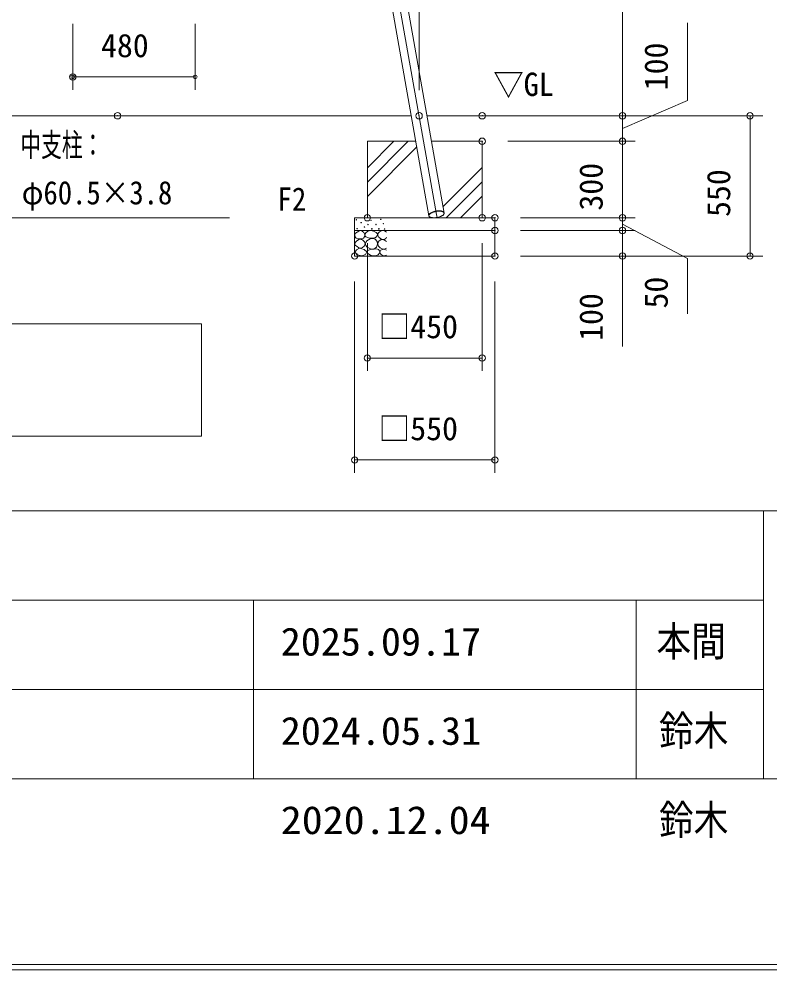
# Model space of a CAD drawing. Units: millimetres on the paper, scale 1:50. Extents: x 114 to 728, y 148 to 446.
# Drawn here: x 214.8 to 273.7, y 148.3 to 222.9 of the extents above; entities that cross this region are included whole.
import ezdxf
from ezdxf.enums import TextEntityAlignment as Align

# ---------------------------------------------------------------- set-up
doc = ezdxf.new("R2010")
doc.units = ezdxf.units.MM
doc.header["$PDMODE"] = 32
doc.header["$PDSIZE"] = 0.5
doc.linetypes.add('USER1', pattern=[50.8, 31.75, -6.35, 6.35, -6.35])
for name, color, linetype, lineweight in [('DEFPOINTS_3', 7, 'Continuous', 0), ('LY_2', 7, 'Continuous', 0), ('LY_5', 2, 'Continuous', 18), ('LY_6', 7, 'Continuous', 0)]:
    doc.layers.add(name, color=color, linetype=linetype, lineweight=lineweight)
doc.layers.add('LY_4', color=7, linetype='Continuous')
doc.styles.add('ＭＳ ゴシック', font='')
doc.styles.get('ＭＳ ゴシック').set_extended_font_data('MS Gothic')

# ---------------------------------------------------------------- blocks, each defined once
blk = doc.blocks.new('-008-_DOTSMALL')
at = {"color": 7, "linetype": 'Continuous', "lineweight": 0}
blk.add_circle((0, 0), 0.0625, dxfattribs=at)
blk.add_circle((0, 0), 0.0625, dxfattribs=at)
blk = doc.blocks.new('-021-_DOTBLANK')
at = {"color": 7, "linetype": 'Continuous', "lineweight": 0}
blk.add_line((-0.5, 0), (-1, 0), dxfattribs=at)
blk.add_circle((0, 0), 0.5, dxfattribs=at)
blk = doc.blocks.new('-001-MS_2')
at = {"color": 7, "linetype": 'Continuous', "lineweight": 0}
for p, q in [((3.92, 89.34), (0.27, 83.88)), ((0.27, 83.88), (1.28, 76.29)), ((1.28, 76.29), (6.29, 69.94)), ((9.77, 93.38), (3.92, 89.34)), ((15.99, 96.86), (9.77, 93.38)), ((22.45, 99.4), (15.99, 96.86)), ((29.91, 96.94), (22.45, 99.4)), ((36.07, 92.11), (29.91, 96.94)), ((34.81, 70.25), (38.56, 75.54)), ((39.03, 87.18), (36.07, 92.11)), ((38.56, 75.54), (39.88, 81.98)), ((39.88, 81.98), (39.03, 87.18)), ((43.36, 91), (39.71, 84.09)), ((39.71, 84.09), (40.58, 80.12)), ((40.58, 80.12), (44.3, 75.71)), ((51.33, 96.79), (43.36, 91)), ((44.3, 75.71), (53.79, 70.93)), ((56.97, 98.88), (51.33, 96.79)), ((61.87, 99.49), (56.97, 98.88)), ((73.64, 97.86), (61.87, 99.49)), ((84.31, 91.65), (73.64, 97.86)), ((78.63, 70.84), (86.23, 75.46)), ((89.01, 86.31), (84.31, 91.65)), ((86.23, 75.46), (89.98, 81.65)), ((89.98, 81.65), (89.01, 86.31)), ((92.65, 88.94), (90.78, 82.21)), ((90.78, 82.21), (94.45, 73.44)), ((97.12, 94.25), (92.65, 88.94)), ((102.27, 97.95), (97.12, 94.25)), ((107.89, 99.64), (102.27, 97.95)), ((116.57, 98.15), (107.89, 99.64)), ((125, 93.3), (116.57, 98.15)), ((2.69, 52.66), (0.27, 45.85)), ((0.27, 45.85), (3.9, 41.03)), ((9.14, 59.48), (2.69, 52.66)), ((3.9, 41.03), (10.41, 36.67)), ((6.29, 69.94), (13.15, 67.35)), ((14.58, 63.66), (9.14, 59.48)), ((13.15, 67.35), (20.86, 67.08)), ((19.91, 66.45), (14.58, 63.66)), ((31.08, 63.24), (19.91, 66.45)), ((20.86, 67.08), (28.48, 67.69)), ((28.48, 67.69), (34.81, 70.25)), ((39.24, 55.99), (31.08, 63.24)), ((31.36, 32.78), (37.66, 39.2)), ((37.66, 39.2), (40.76, 47.48)), ((40.76, 47.48), (39.24, 55.99)), ((47.31, 59.54), (41.33, 48.68)), ((41.33, 48.68), (43.97, 41.48)), ((43.97, 41.48), (49.17, 35.16)), ((61.06, 67.6), (47.31, 59.54)), ((53.79, 70.93), (63.76, 69.49)), ((72.24, 68.87), (61.06, 67.6)), ((63.76, 69.49), (71.12, 69.32)), ((71.12, 69.32), (78.63, 70.84)), ((81.06, 65.44), (72.24, 68.87)), ((87.97, 57.29), (81.06, 65.44)), ((85.4, 34.78), (90.25, 46.52)), ((90.25, 46.52), (87.97, 57.29)), ((92.41, 54.25), (90.78, 47.04)), ((90.78, 47.04), (93.44, 38.43)), ((96.8, 60.03), (92.41, 54.25)), ((93.44, 38.43), (99.65, 31.51)), ((94.45, 73.44), (102.5, 67)), ((102.77, 63.87), (96.8, 60.03)), ((102.5, 67), (110.8, 64.62)), ((109.47, 65.1), (102.77, 63.87)), ((117.54, 62.64), (109.47, 65.1)), ((110.8, 64.62), (118.03, 65.73)), ((124.68, 57.18), (117.54, 62.64)), ((118.03, 65.73), (122.08, 69.11)), ((122.08, 69.11), (125, 73.65)), ((7.78, 24.5), (0.96, 15.68)), ((0.96, 15.68), (9.45, 4.41)), ((19.09, 30.52), (7.78, 24.5)), ((9.45, 4.41), (27.89, 0.3)), ((10.41, 36.67), (17.05, 32.38)), ((17.05, 32.38), (23.72, 30.33)), ((36.88, 25.89), (19.09, 30.52)), ((23.72, 30.33), (31.36, 32.78)), ((27.89, 0.3), (42.24, 6.41)), ((47.66, 16.78), (36.88, 25.89)), ((42.24, 6.41), (47.66, 16.78)), ((51.59, 21.5), (47.28, 16.1)), ((47.28, 16.1), (49.96, 11.42)), ((49.17, 35.16), (61.76, 28.31)), ((49.96, 11.42), (55.93, 6.91)), ((60.52, 25.56), (51.59, 21.5)), ((55.93, 6.91), (62.4, 3.07)), ((68.66, 27), (60.52, 25.56)), ((61.76, 28.31), (75.12, 27.32)), ((62.4, 3.07), (69.71, 0.69)), ((76.2, 26.37), (68.66, 27)), ((69.71, 0.69), (81.56, 0.93)), ((75.12, 27.32), (85.4, 34.78)), ((85.1, 27.83), (76.2, 26.37)), ((81.56, 0.93), (91.88, 5.02)), ((93.5, 25.29), (85.1, 27.83)), ((91.88, 5.02), (96.58, 9.83)), ((97.57, 20.71), (93.5, 25.29)), ((96.58, 9.83), (98.63, 15.56)), ((98.63, 15.56), (97.57, 20.71)), ((102.98, 22.43), (98.7, 15.67)), ((98.7, 15.67), (99.31, 12)), ((99.31, 12), (102.19, 7.75)), ((99.65, 31.51), (107.29, 27.64)), ((102.19, 7.75), (109.35, 2.28)), ((111.69, 26.76), (102.98, 22.43)), ((107.29, 27.64), (114.86, 26.76)), ((109.35, 2.28), (116.76, 0.46)), ((118.98, 25.96), (111.69, 26.76)), ((114.86, 26.76), (120.01, 28.2)), ((116.76, 0.46), (121.06, 1.51)), ((125, 22.64), (118.98, 25.96)), ((120.01, 28.2), (124.68, 30.88)), ((121.06, 1.51), (125, 3.63))]:
    blk.add_line(p, q, dxfattribs=at)
for centre in [(6.61, 142.18), (25.62, 130.77), (38.61, 113.98), (52.55, 123.48), (63.96, 139.96), (83.5, 123.55), (102.42, 144.09), (112.42, 127.06), (9.77, 107.32), (67.44, 106.37), (95.12, 106.52), (117.28, 105.98)]:
    blk.add_circle(centre, 1, dxfattribs=at)

msp = doc.modelspace()

# ---------------------------------------------------------------- linework, layer by layer
at = {"layer": 'DEFPOINTS_3'}
msp.add_line((114.183, 148.319), (534.183, 148.319), dxfattribs=at)
at = {"layer": 'LY_2'}
for p, q in [((131.683, 184.319), (516.683, 184.319)), ((273.183, 184.319), (273.183, 163.319)), ((131.683, 177.319), (273.183, 177.319)), ((233.183, 177.319), (233.183, 163.319)), ((263.183, 177.319), (263.183, 163.319)), ((131.683, 170.319), (273.183, 170.319)), ((131.683, 163.319), (516.683, 163.319))]:
    msp.add_line(p, q, dxfattribs=at)
at = {"layer": 'LY_5', "color": 7, "linetype": 'USER1', "lineweight": 0}
for q in [(237.362, 265.283), (247.579, 207.342)]:
    msp.add_line((247.537, 207.577), q, dxfattribs=at)
at = {"layer": 'LY_5', "color": 7, "lineweight": 0}
for p, q in [((246.942, 207.472), (237.182, 262.821)), ((248.133, 207.682), (238.374, 263.031)), ((245.558, 215.319), (205.823, 215.319)), ((260.018, 215.319), (246.787, 215.319)), ((245.911, 213.319), (242.118, 213.319)), ((242.118, 213.319), (242.118, 207.319)), ((251.118, 213.319), (247.139, 213.319)), ((251.118, 207.319), (251.118, 213.319)), ((248.044, 208.189), (251.118, 211.263)), ((248.296, 207.319), (251.118, 210.141)), ((249.419, 207.319), (251.118, 209.018)), ((246.942, 207.472), (246.935, 207.508)), ((246.94, 207.493), (246.943, 207.515)), ((246.942, 207.472), (246.94, 207.493)), ((246.947, 207.452), (246.942, 207.472)), ((246.943, 207.515), (246.951, 207.537)), ((246.958, 207.433), (246.947, 207.452)), ((246.951, 207.537), (246.963, 207.559)), ((246.973, 207.415), (246.958, 207.433)), ((246.963, 207.559), (246.98, 207.582)), ((246.992, 207.398), (246.973, 207.415)), ((246.98, 207.582), (247.001, 207.604)), ((247.015, 207.383), (246.992, 207.398)), ((247.001, 207.604), (247.025, 207.627)), ((247.042, 207.369), (247.015, 207.383)), ((247.025, 207.627), (247.054, 207.649)), ((247.073, 207.356), (247.042, 207.369)), ((247.054, 207.649), (247.087, 207.67)), ((247.108, 207.345), (247.073, 207.356)), ((247.087, 207.67), (247.123, 207.691)), ((247.123, 207.691), (247.162, 207.71)), ((247.162, 207.71), (247.203, 207.729)), ((247.203, 207.729), (247.248, 207.747)), ((247.248, 207.747), (247.295, 207.763)), ((247.295, 207.763), (247.343, 207.778)), ((247.343, 207.778), (247.393, 207.791)), ((247.393, 207.791), (247.444, 207.803)), ((247.444, 207.803), (247.496, 207.813)), ((247.496, 207.813), (247.548, 207.822)), ((247.548, 207.822), (247.6, 207.828)), ((247.6, 207.828), (247.651, 207.832)), ((247.682, 207.363), (247.631, 207.352)), ((247.651, 207.832), (247.702, 207.835)), ((247.732, 207.377), (247.682, 207.363)), ((247.702, 207.835), (247.752, 207.836)), ((247.78, 207.392), (247.732, 207.377)), ((247.752, 207.836), (247.799, 207.834)), ((247.827, 207.408), (247.78, 207.392)), ((247.799, 207.834), (247.845, 207.831)), ((247.871, 207.426), (247.827, 207.408)), ((247.845, 207.831), (247.889, 207.826)), ((247.913, 207.444), (247.871, 207.426)), ((247.889, 207.826), (247.929, 207.818)), ((247.952, 207.464), (247.913, 207.444)), ((247.929, 207.818), (247.967, 207.809)), ((247.988, 207.485), (247.952, 207.464)), ((247.967, 207.809), (248.002, 207.799)), ((248.021, 207.506), (247.988, 207.485)), ((248.002, 207.799), (248.033, 207.786)), ((248.049, 207.528), (248.021, 207.506)), ((248.033, 207.786), (248.06, 207.772)), ((248.074, 207.55), (248.049, 207.528)), ((248.06, 207.772), (248.083, 207.757)), ((248.095, 207.573), (248.074, 207.55)), ((248.083, 207.757), (248.102, 207.74)), ((248.112, 207.595), (248.095, 207.573)), ((248.102, 207.74), (248.117, 207.722)), ((248.124, 207.618), (248.112, 207.595)), ((248.117, 207.722), (248.127, 207.703)), ((248.131, 207.64), (248.124, 207.618)), ((248.133, 207.682), (248.127, 207.718)), ((248.127, 207.703), (248.133, 207.682)), ((248.135, 207.662), (248.131, 207.64)), ((248.133, 207.682), (248.135, 207.662)), ((241.118, 207.319), (252.118, 207.319)), ((241.118, 207.319), (241.118, 204.319)), ((247.146, 207.336), (247.108, 207.345)), ((247.186, 207.329), (247.146, 207.336)), ((247.23, 207.324), (247.186, 207.329)), ((247.276, 207.321), (247.23, 207.324)), ((247.323, 207.319), (247.276, 207.321)), ((247.373, 207.32), (247.323, 207.319)), ((247.423, 207.322), (247.373, 207.32)), ((247.475, 207.327), (247.423, 207.322)), ((247.527, 207.333), (247.475, 207.327)), ((247.579, 207.342), (247.527, 207.333)), ((247.631, 207.352), (247.579, 207.342)), ((252.118, 204.319), (252.118, 207.319)), ((241.118, 206.319), (252.118, 206.319)), ((241.118, 204.319), (252.118, 204.319)), ((115.186, 148.76), (533.181, 148.76))]:
    msp.add_line(p, q, dxfattribs=at)
at = {"layer": 'LY_5', "color": 7}
for p, q in [((219.018, 222.519), (219.018, 217.364)), ((228.618, 222.519), (228.618, 217.364)), ((228.618, 218.364), (219.018, 218.364)), ((229.118, 198.987), (181.318, 198.987)), ((229.118, 190.187), (229.118, 198.987)), ((181.318, 190.187), (229.118, 190.187))]:
    msp.add_line(p, q, dxfattribs=at)
at = {"layer": 'LY_5'}
for p, q in [((246.935, 207.539), (246.945, 207.572)), ((246.935, 207.508), (246.935, 207.539)), ((246.945, 207.572), (246.965, 207.606)), ((246.965, 207.606), (246.994, 207.64)), ((246.994, 207.64), (247.033, 207.673)), ((247.033, 207.673), (247.08, 207.705)), ((247.08, 207.705), (247.135, 207.736)), ((247.135, 207.736), (247.197, 207.765)), ((247.197, 207.765), (247.265, 207.791)), ((247.265, 207.791), (247.337, 207.813)), ((247.337, 207.813), (247.412, 207.833)), ((247.412, 207.833), (247.489, 207.849)), ((247.489, 207.849), (247.568, 207.86)), ((247.568, 207.86), (247.645, 207.868)), ((247.645, 207.868), (247.721, 207.871)), ((247.721, 207.871), (247.793, 207.87)), ((247.793, 207.87), (247.861, 207.864)), ((247.861, 207.864), (247.923, 207.854)), ((247.923, 207.854), (247.978, 207.84)), ((247.978, 207.84), (248.026, 207.822)), ((248.026, 207.822), (248.066, 207.8)), ((248.066, 207.8), (248.096, 207.775)), ((248.096, 207.775), (248.116, 207.748)), ((248.116, 207.748), (248.127, 207.718))]:
    msp.add_line(p, q, dxfattribs=at)
at = {"layer": 'LY_5', "color": 7}
for p in [(219.018, 218.364), (222.532, 215.319)]:
    msp.add_point(p, dxfattribs=at)
at = {"layer": 'LY_6'}
for p, q in [((246.172, 217.319), (246.172, 297.695)), ((262.118, 265.319), (262.118, 215.319)), ((267.22, 216.519), (267.22, 222.605)), ((262.118, 215.319), (262.118, 218.319)), ((262.118, 214.319), (267.22, 216.519)), ((253.118, 215.319), (263.118, 215.319)), ((253.118, 215.319), (273.118, 215.319)), ((253.118, 215.319), (263.118, 215.319)), ((262.118, 215.319), (262.118, 213.319)), ((272.118, 215.319), (272.118, 204.319)), ((242.118, 210.121), (245.316, 213.319)), ((242.118, 211.244), (244.194, 213.319)), ((242.118, 208.999), (245.99, 212.87)), ((253.118, 213.319), (263.118, 213.319)), ((253.118, 213.319), (263.118, 213.319)), ((262.118, 213.319), (262.118, 211.462)), ((262.118, 213.319), (262.118, 210.319)), ((262.118, 213.319), (262.118, 207.319)), ((262.118, 207.319), (262.118, 210.319)), ((262.118, 206.319), (262.118, 209.319)), ((213.906, 207.319), (214.906, 207.319)), ((214.906, 207.319), (231.301, 207.319)), ((254.118, 207.319), (263.118, 207.319)), ((254.118, 207.319), (263.118, 207.319)), ((262.118, 207.319), (262.118, 206.319)), ((262.118, 206.819), (267.22, 204.119)), ((254.118, 206.319), (263.118, 206.319)), ((254.118, 206.319), (263.118, 206.319)), ((262.118, 206.319), (262.118, 204.914)), ((262.118, 206.319), (262.118, 203.319)), ((262.118, 206.319), (262.118, 204.319)), ((242.118, 205.319), (242.118, 195.319)), ((251.118, 205.319), (251.118, 195.319)), ((254.118, 204.319), (263.118, 204.319)), ((254.118, 204.319), (273.118, 204.319)), ((262.118, 204.319), (262.118, 197.234)), ((262.118, 204.319), (262.118, 201.319)), ((267.22, 204.119), (267.22, 199.795)), ((241.118, 202.319), (241.118, 187.319)), ((252.118, 202.319), (252.118, 187.319)), ((251.118, 196.319), (242.118, 196.319)), ((252.118, 188.319), (241.118, 188.319))]:
    msp.add_line(p, q, dxfattribs=at)
for p in [(246.172, 215.319), (251.118, 215.319), (251.118, 215.319), (251.118, 215.319), (262.118, 215.319), (251.118, 213.319), (251.118, 213.319), (262.118, 213.319), (242.118, 207.319), (251.118, 207.319), (252.118, 207.319), (252.118, 207.319), (262.118, 207.319), (252.118, 206.319), (252.118, 206.319), (262.118, 206.319), (241.118, 204.319), (252.118, 204.319), (252.118, 204.319), (252.118, 204.319), (262.118, 204.319), (272.118, 204.319), (242.118, 196.319), (241.118, 188.319)]:
    msp.add_point(p, dxfattribs=at)

# ---------------------------------------------------------------- block references
at = {"layer": 'LY_5', "xscale": 2.32, "yscale": 2.32, "rotation": 180}
msp.add_blockref('-008-_DOTSMALL', (219.018, 218.364), dxfattribs=at)
at = {"layer": 'LY_5', "xscale": 2.32, "yscale": 2.32}
msp.add_blockref('-008-_DOTSMALL', (228.618, 218.364), dxfattribs=at)
at = {"layer": 'LY_6', "xscale": 0.5, "yscale": 0.5}
for p, rotation in [((262.118, 215.319), 270), ((262.118, 215.319), 270), ((272.118, 215.319), 90), ((262.118, 213.319), 90), ((262.118, 213.319), 90), ((262.118, 207.319), 270), ((262.118, 207.319), 270), ((262.118, 206.319), 270), ((262.118, 206.319), 90), ((262.118, 204.319), 90), ((272.118, 204.319), 270), ((242.118, 196.319), 180), ((241.118, 188.319), 180)]:
    msp.add_blockref('-021-_DOTBLANK', p, dxfattribs=dict(at, rotation=rotation))
at = {"layer": 'LY_6'}
for name, p, xscale, yscale in [('-001-MS_2', (241.118, 204.319), 0.02, 0.02), ('-021-_DOTBLANK', (251.118, 196.319), 0.5, 0.5), ('-021-_DOTBLANK', (252.118, 188.319), 0.5, 0.5)]:
    msp.add_blockref(name, p, dxfattribs=dict(at, xscale=xscale, yscale=yscale))

# ---------------------------------------------------------------- texts
at = {"layer": 'LY_4', "style": 'ＭＳ ゴシック'}
for s, height, width, p in [('鈴木', 2.346, 0.85, (264.983, 165.219)), ('2024.05.31', 2.199, 1.05, (235.326, 165.319)), ('2020.12.04', 2.199, 1.1, (235.326, 158.319)), ('鈴木', 2.346, 0.85, (264.983, 158.219))]:
    msp.add_text(s, height=height, dxfattribs=dict(at, width=width)).set_placement(p, align=Align.BOTTOM_LEFT)
at = {"layer": 'LY_5', "color": 7, "style": 'ＭＳ ゴシック'}
msp.add_text('480', height=1.833, dxfattribs=at).set_placement((221.233, 219.364), align=Align.BOTTOM_LEFT)
for s, height, width, p in [('本間', 2.346, 0.85, (264.783, 172.219)), ('2025.09.17', 2.199, 1.05, (235.326, 172.319))]:
    msp.add_text(s, height=height, dxfattribs=dict(at, width=width)).set_placement(p, align=Align.BOTTOM_LEFT)
at = {"layer": 'LY_6', "style": 'ＭＳ ゴシック'}
for s, p in [('100', (266.22, 217.32)), ('300', (261.118, 207.882)), ('550', (271.118, 207.382)), ('50', (266.22, 200.203)), ('100', (261.118, 197.663))]:
    msp.add_text(s, height=1.833, rotation=90, dxfattribs=at).set_placement(p, align=Align.BOTTOM_LEFT)
for s, width, p in [('▽GL', 0.95, (251.993, 216.319)), ('中支柱：', 0.65, (214.911, 211.569)), ('φ60.5×3.8', 0.9, (215.016, 207.819)), ('F2', 0.9, (235.078, 207.319))]:
    msp.add_text(s, height=1.833, dxfattribs=dict(at, width=width)).set_placement(p, align=Align.BOTTOM_LEFT)
for s, p in [('□450', (242.98, 197.319)), ('□550', (242.98, 189.319))]:
    msp.add_text(s, height=1.833, dxfattribs=at).set_placement(p, align=Align.BOTTOM_LEFT)

doc.saveas('drawing.dxf')
